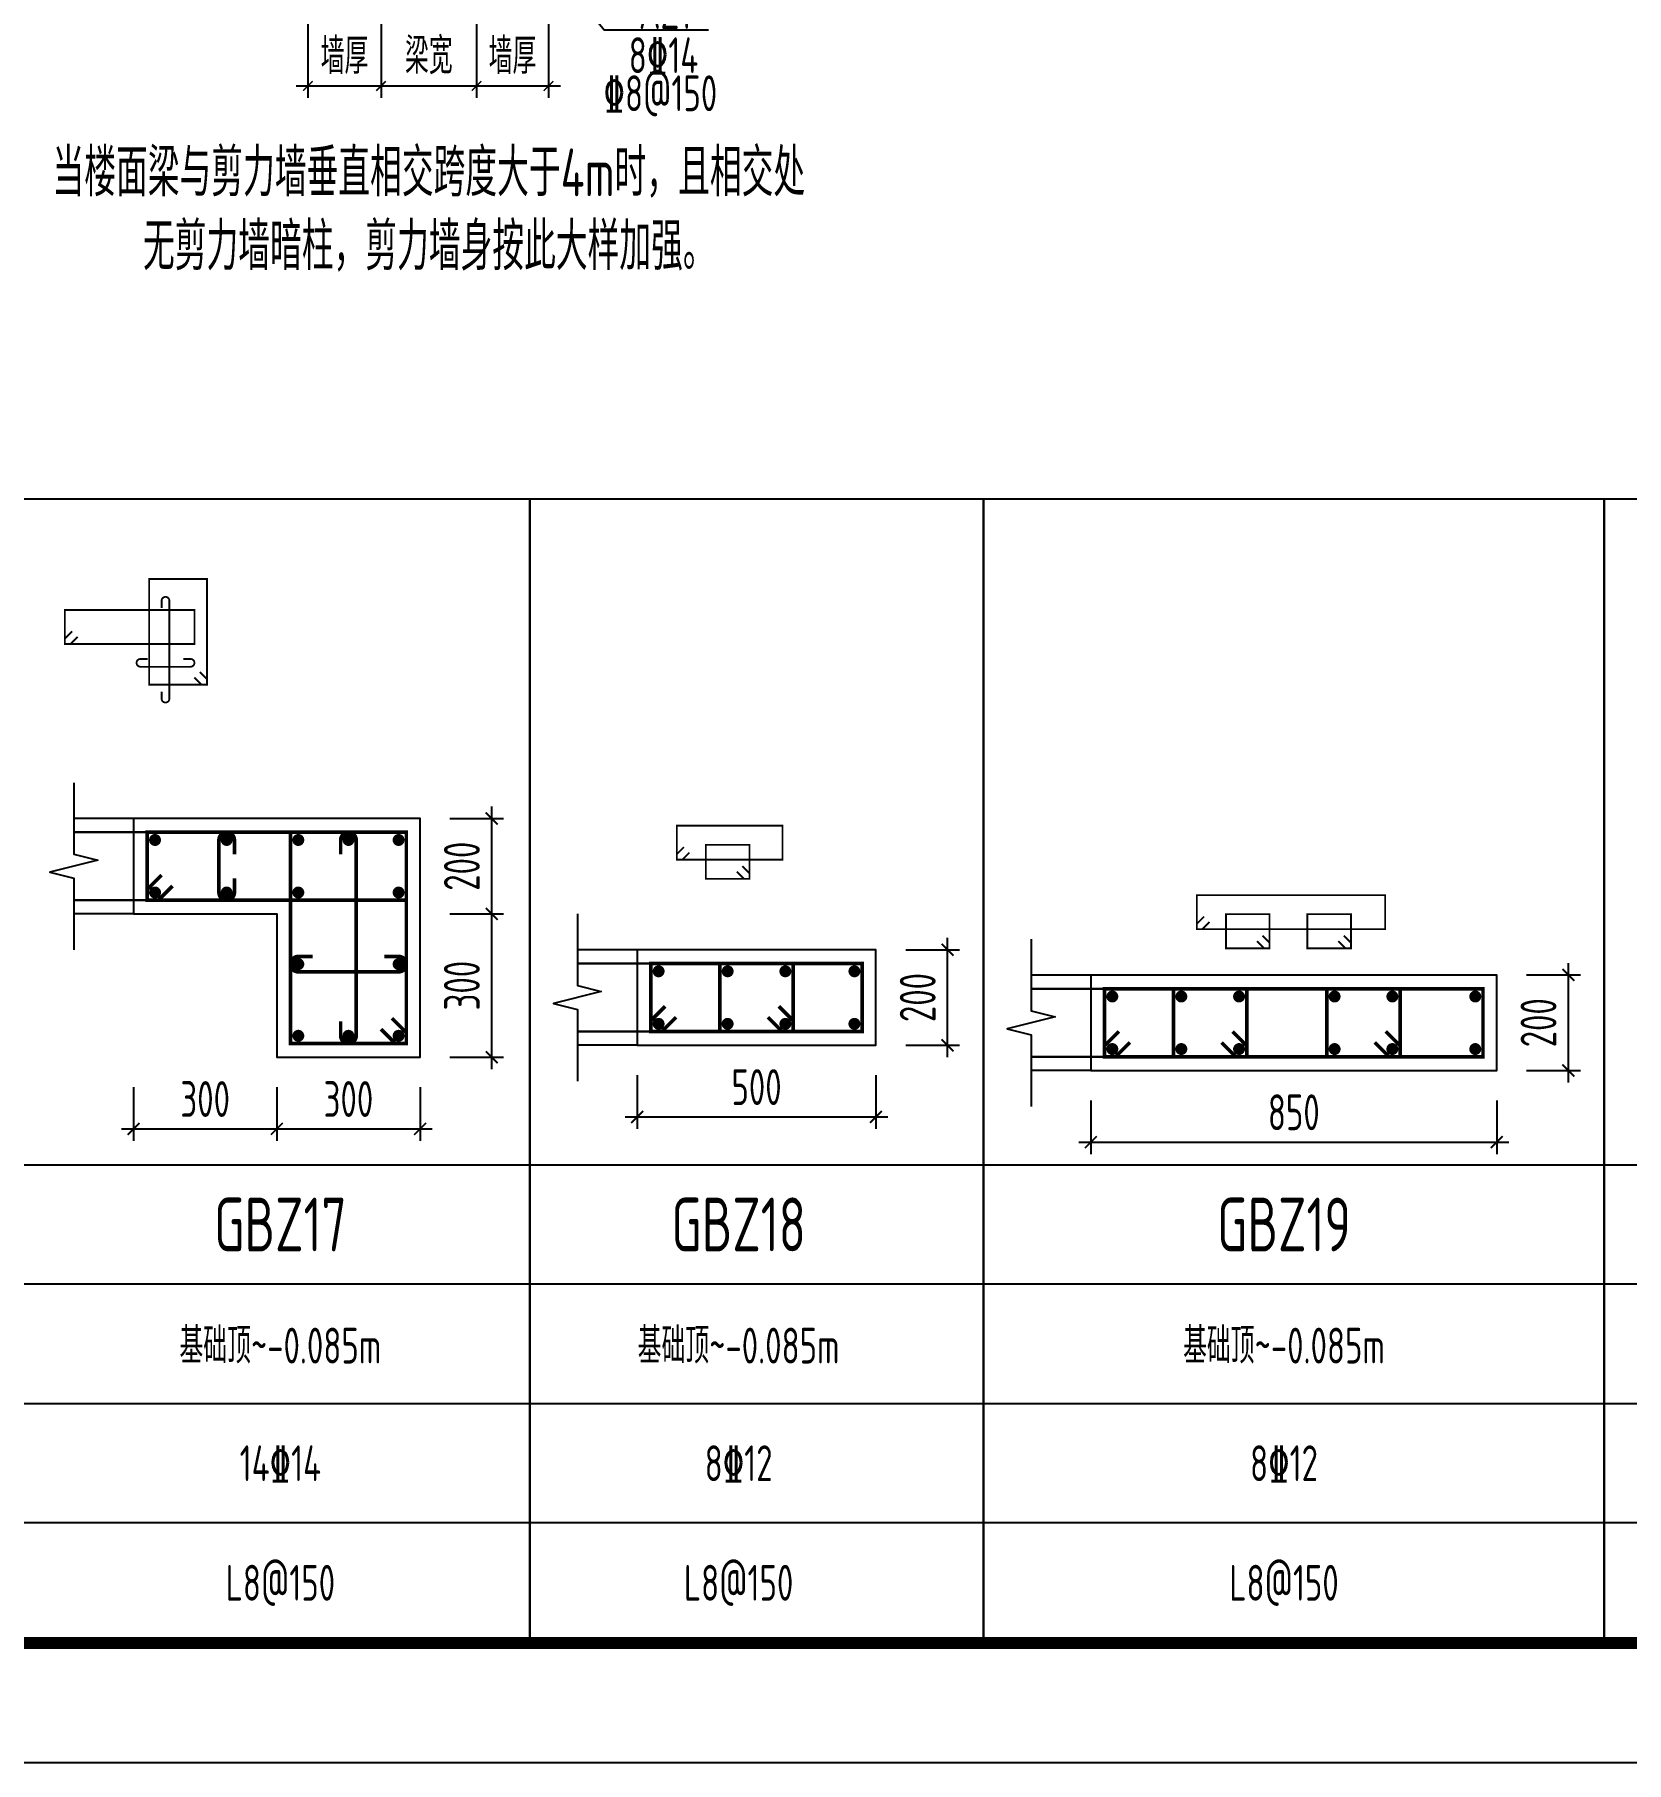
# Model space of a CAD drawing. Extents: x -668857 to 143095, y -247466 to 228182.
# Drawn here: x -287015 to -273682, y 166782 to 181255 of the extents above; entities that cross this region are included whole.
import ezdxf
from ezdxf.enums import TextEntityAlignment as Align

# ---------------------------------------------------------------- set-up
doc = ezdxf.new("R2010")
doc.units = 0
doc.header["$LTSCALE"] = 1000
doc.linetypes.add('DASHED', pattern=[0.75, 0.5, -0.25])
doc.linetypes.add('H3普通虚线', pattern=[4.2, 3, -1.2])
doc.layers.get('0').update_dxf_attribs({"linetype": 'CONTINUOUS'})
doc.layers.get('DEFPOINTS').update_dxf_attribs({"linetype": 'CONTINUOUS'})
for name, color, linetype in [('-TK', 7, 'CONTINUOUS'), ('COLU_DE_DIM', 3, 'CONTINUOUS'), ('COLU_DE_TH', 7, 'CONTINUOUS'), ('DIM', 2, 'CONTINUOUS'), ('LINK', 6, 'CONTINUOUS'), ('LINK-INDEX', 6, 'CONTINUOUS'), ('REIN', 6, 'CONTINUOUS'), ('S-BEAM-XRBAR', 20, 'CONTINUOUS'), ('S-DETL-LINE2', 2, 'H3普通虚线'), ('S-SLAB-DIM', 151, 'CONTINUOUS'), ('S-X详图钢筋', 6, 'CONTINUOUS'), ('TAB', 7, 'CONTINUOUS'), ('TAB_TEXT', 7, 'CONTINUOUS'), ('TEXT', 2, 'CONTINUOUS'), ('THIN', 7, 'CONTINUOUS')]:
    doc.layers.add(name, color=color, linetype=linetype)
doc.styles.add('TSSD_DIMENSION', font='Tssdeng.shx', dxfattribs={"width": 0.7, "bigfont": 'tssdchn.shx'})
doc.styles.add('TSSD_Norm', font='Tssdeng.shx', dxfattribs={"bigfont": 'tssdchn.shx'})
doc.styles.add('TSSD_REIN', font='tssdeng.shx', dxfattribs={"width": 0.7, "height": 300, "bigfont": 'tssdchn.shx'})
doc.dimstyles.new('TSSD_100_100$0', dxfattribs={"dimtxt": 300, "dimasz": 80, "dimexe": 100, "dimexo": 250, "dimgap": 100, "dimtad": 1, "dimdec": 0, "dimzin": 0, "dimdsep": 46, "dimtxsty": 'TSSD_DIMENSION', "dimblk": 'ARCHTICK', "dimcen": 0, "dimdle": 100, "dimclrd": 3, "dimclre": 3, "dimclrt": 7, "dimadec": 0, "dimazin": 0, "dimtfac": 1, "dimtdec": 0, "dimtix": 1, "dimtmove": 2, "dimatfit": 3, "dimldrblk": 'ARCHTICK', "dimfxl": 0, "dimtolj": 1, "dimtzin": 0, "dimarcsym": 0})
doc.dimstyles.new('TSSD_25_100', dxfattribs={"dimtxt": 300, "dimasz": 100, "dimexe": 100, "dimexo": 250, "dimgap": 100, "dimtad": 1, "dimdec": 0, "dimlfac": 0.25, "dimzin": 0, "dimdsep": 46, "dimtxsty": 'TSSD_DIMENSION', "dimblk": 'ARCHTICK', "dimcen": 0, "dimdle": 100, "dimclrt": 7, "dimadec": 0, "dimazin": 0, "dimtfac": 1, "dimtdec": 0, "dimtix": 1, "dimtmove": 2, "dimatfit": 3, "dimldrblk": 'ARCHTICK', "dimfxl": 0, "dimtolj": 1, "dimtzin": 0, "dimarcsym": 0})

# ---------------------------------------------------------------- blocks, each defined once
blk = doc.blocks.new('A1')
blk.add_lwpolyline([(0, 59400), (0, 0), (84100, 0), (84100, 59400)], close=True)
at = {"const_width": 100}
blk.add_lwpolyline([(2500, 58400), (2500, 1000), (83100, 1000), (83100, 58400)], close=True, dxfattribs=at)
blk = doc.blocks.new('_ArchTick')
at = {"color": 0, "linetype": 'ByBlock', "const_width": 0.15}
blk.add_lwpolyline([(-0.5, -0.5), (0.5, 0.5)], dxfattribs=at)
blk = doc.blocks.new('*D631')
at = {"layer": 'COLU_DE_DIM', "color": 0, "lineweight": -2}
for p, q in [((-286186, 172439), (-286186, 171989)), ((-284986, 172439), (-284986, 171989)), ((-286286, 172089), (-284886, 172089))]:
    blk.add_line(p, q, dxfattribs=at)
at = {"layer": 'DEFPOINTS', "color": 0}
for p in [(-286186, 172689), (-284986, 172689), (-284986, 172089)]:
    blk.add_point(p, dxfattribs=at)
at = {"layer": 'COLU_DE_DIM', "color": 0, "lineweight": -2, "xscale": 100, "yscale": 100, "zscale": 100, "rotation": 180}
blk.add_blockref('_ArchTick', (-286186, 172089), dxfattribs=at)
at = {"layer": 'COLU_DE_DIM', "color": 0, "lineweight": -2, "xscale": 100, "yscale": 100, "zscale": 100}
blk.add_blockref('_ArchTick', (-284986, 172089), dxfattribs=at)
at = {"layer": 'COLU_DE_DIM', "color": 7, "insert": (-285586, 172339), "char_height": 300, "attachment_point": 5, "style": 'TSSD_DIMENSION'}
blk.add_mtext('\\A1;300', dxfattribs=at)
blk = doc.blocks.new('*D632')
at = {"layer": 'COLU_DE_DIM', "color": 0, "lineweight": -2}
for p, q in [((-284986, 172439), (-284986, 171989)), ((-283786, 172439), (-283786, 171989)), ((-285086, 172089), (-283686, 172089))]:
    blk.add_line(p, q, dxfattribs=at)
at = {"layer": 'DEFPOINTS', "color": 0}
for p in [(-284986, 172689), (-283786, 172689), (-283786, 172089)]:
    blk.add_point(p, dxfattribs=at)
at = {"layer": 'COLU_DE_DIM', "color": 0, "lineweight": -2, "xscale": 100, "yscale": 100, "zscale": 100, "rotation": 180}
blk.add_blockref('_ArchTick', (-284986, 172089), dxfattribs=at)
at = {"layer": 'COLU_DE_DIM', "color": 0, "lineweight": -2, "xscale": 100, "yscale": 100, "zscale": 100}
blk.add_blockref('_ArchTick', (-283786, 172089), dxfattribs=at)
at = {"layer": 'COLU_DE_DIM', "color": 7, "insert": (-284386, 172339), "char_height": 300, "attachment_point": 5, "style": 'TSSD_DIMENSION'}
blk.add_mtext('\\A1;300', dxfattribs=at)
blk = doc.blocks.new('*D633')
at = {"layer": 'COLU_DE_DIM', "color": 0, "lineweight": -2}
for p, q in [((-283186, 172589), (-283186, 173989)), ((-283536, 173889), (-283086, 173889)), ((-283536, 172689), (-283086, 172689))]:
    blk.add_line(p, q, dxfattribs=at)
at = {"layer": 'DEFPOINTS', "color": 0}
for p in [(-283786, 173889), (-283186, 173889), (-283786, 172689)]:
    blk.add_point(p, dxfattribs=at)
at = {"layer": 'COLU_DE_DIM', "color": 0, "lineweight": -2, "xscale": 100, "yscale": 100, "zscale": 100}
for p, rotation in [((-283186, 173889), 90), ((-283186, 172689), 270)]:
    blk.add_blockref('_ArchTick', p, dxfattribs=dict(at, rotation=rotation))
at = {"layer": 'COLU_DE_DIM', "color": 7, "insert": (-283436, 173289), "char_height": 300, "attachment_point": 5, "rotation": 90, "style": 'TSSD_DIMENSION'}
blk.add_mtext('\\A1;300', dxfattribs=at)
blk = doc.blocks.new('*D634')
at = {"layer": 'COLU_DE_DIM', "color": 0, "lineweight": -2}
for p, q in [((-283536, 174689), (-283086, 174689)), ((-283186, 173789), (-283186, 174789)), ((-283536, 173889), (-283086, 173889))]:
    blk.add_line(p, q, dxfattribs=at)
at = {"layer": 'DEFPOINTS', "color": 0}
for p in [(-283786, 174689), (-283186, 174689), (-283786, 173889)]:
    blk.add_point(p, dxfattribs=at)
at = {"layer": 'COLU_DE_DIM', "color": 0, "lineweight": -2, "xscale": 100, "yscale": 100, "zscale": 100}
for p, rotation in [((-283186, 174689), 90), ((-283186, 173889), 270)]:
    blk.add_blockref('_ArchTick', p, dxfattribs=dict(at, rotation=rotation))
at = {"layer": 'COLU_DE_DIM', "color": 7, "insert": (-283436, 174289), "char_height": 300, "attachment_point": 5, "rotation": 90, "style": 'TSSD_DIMENSION'}
blk.add_mtext('\\A1;200', dxfattribs=at)
blk = doc.blocks.new('*D817')
at = {"layer": 'COLU_DE_DIM', "color": 0, "lineweight": -2}
for p, q in [((-281968, 172539), (-281968, 172089)), ((-279968, 172539), (-279968, 172089)), ((-282068, 172189), (-279868, 172189))]:
    blk.add_line(p, q, dxfattribs=at)
at = {"layer": 'DEFPOINTS', "color": 0}
for p in [(-281968, 172789), (-279968, 172789), (-279968, 172189)]:
    blk.add_point(p, dxfattribs=at)
at = {"layer": 'COLU_DE_DIM', "color": 0, "lineweight": -2, "xscale": 100, "yscale": 100, "zscale": 100, "rotation": 180}
blk.add_blockref('_ArchTick', (-281968, 172189), dxfattribs=at)
at = {"layer": 'COLU_DE_DIM', "color": 0, "lineweight": -2, "xscale": 100, "yscale": 100, "zscale": 100}
blk.add_blockref('_ArchTick', (-279968, 172189), dxfattribs=at)
at = {"layer": 'COLU_DE_DIM', "color": 7, "insert": (-280968, 172439), "char_height": 300, "attachment_point": 5, "style": 'TSSD_DIMENSION'}
blk.add_mtext('\\A1;500', dxfattribs=at)
blk = doc.blocks.new('*D818')
at = {"layer": 'COLU_DE_DIM', "color": 0, "lineweight": -2}
for p, q in [((-279368, 172689), (-279368, 173689)), ((-279718, 173589), (-279268, 173589)), ((-279718, 172789), (-279268, 172789))]:
    blk.add_line(p, q, dxfattribs=at)
at = {"layer": 'DEFPOINTS', "color": 0}
for p in [(-279968, 173589), (-279368, 173589), (-279968, 172789)]:
    blk.add_point(p, dxfattribs=at)
at = {"layer": 'COLU_DE_DIM', "color": 0, "lineweight": -2, "xscale": 100, "yscale": 100, "zscale": 100}
for p, rotation in [((-279368, 173589), 90), ((-279368, 172789), 270)]:
    blk.add_blockref('_ArchTick', p, dxfattribs=dict(at, rotation=rotation))
at = {"layer": 'COLU_DE_DIM', "color": 7, "insert": (-279618, 173189), "char_height": 300, "attachment_point": 5, "rotation": 90, "style": 'TSSD_DIMENSION'}
blk.add_mtext('\\A1;200', dxfattribs=at)
blk = doc.blocks.new('*D21')
at = {"layer": 'DEFPOINTS', "color": 0}
for p in [(870131, 774354), (870743, 774354), (870743, 773305)]:
    blk.add_point(p, dxfattribs=at)
at = {"layer": 'S-SLAB-DIM', "color": 3, "lineweight": -2}
for p, q in [((870131, 774104), (870131, 773205)), ((870743, 774104), (870743, 773205)), ((870031, 773305), (870843, 773305))]:
    blk.add_line(p, q, dxfattribs=at)
at = {"layer": 'S-SLAB-DIM', "color": 3, "lineweight": -2, "xscale": 80, "yscale": 80, "zscale": 80, "rotation": 180}
blk.add_blockref('_ArchTick', (870131, 773305), dxfattribs=at)
at = {"layer": 'S-SLAB-DIM', "color": 3, "lineweight": -2, "xscale": 80, "yscale": 80, "zscale": 80}
blk.add_blockref('_ArchTick', (870743, 773305), dxfattribs=at)
at = {"layer": 'S-SLAB-DIM', "color": 7, "insert": (870437, 773555), "char_height": 300, "attachment_point": 5, "style": 'TSSD_DIMENSION'}
blk.add_mtext('\\A1;墙厚', dxfattribs=at)
blk = doc.blocks.new('*D22')
at = {"layer": 'DEFPOINTS', "color": 0}
for p in [(870743, 774354), (871543, 774354), (871543, 773305)]:
    blk.add_point(p, dxfattribs=at)
at = {"layer": 'S-SLAB-DIM', "color": 3, "lineweight": -2}
for p, q in [((870743, 774104), (870743, 773205)), ((871543, 774104), (871543, 773205)), ((870643, 773305), (871643, 773305))]:
    blk.add_line(p, q, dxfattribs=at)
at = {"layer": 'S-SLAB-DIM', "color": 3, "lineweight": -2, "xscale": 80, "yscale": 80, "zscale": 80, "rotation": 180}
blk.add_blockref('_ArchTick', (870743, 773305), dxfattribs=at)
at = {"layer": 'S-SLAB-DIM', "color": 3, "lineweight": -2, "xscale": 80, "yscale": 80, "zscale": 80}
blk.add_blockref('_ArchTick', (871543, 773305), dxfattribs=at)
at = {"layer": 'S-SLAB-DIM', "color": 7, "insert": (871143, 773555), "char_height": 300, "attachment_point": 5, "style": 'TSSD_DIMENSION'}
blk.add_mtext('\\A1;梁宽', dxfattribs=at)
blk = doc.blocks.new('*D23')
at = {"layer": 'DEFPOINTS', "color": 0}
for p in [(871543, 774354), (872145, 774354), (872145, 773305)]:
    blk.add_point(p, dxfattribs=at)
at = {"layer": 'S-SLAB-DIM', "color": 3, "lineweight": -2}
for p, q in [((871543, 774104), (871543, 773205)), ((872145, 774104), (872145, 773205)), ((871443, 773305), (872245, 773305))]:
    blk.add_line(p, q, dxfattribs=at)
at = {"layer": 'S-SLAB-DIM', "color": 3, "lineweight": -2, "xscale": 80, "yscale": 80, "zscale": 80, "rotation": 180}
blk.add_blockref('_ArchTick', (871543, 773305), dxfattribs=at)
at = {"layer": 'S-SLAB-DIM', "color": 3, "lineweight": -2, "xscale": 80, "yscale": 80, "zscale": 80}
blk.add_blockref('_ArchTick', (872145, 773305), dxfattribs=at)
at = {"layer": 'S-SLAB-DIM', "color": 7, "insert": (871844, 773555), "char_height": 300, "attachment_point": 5, "style": 'TSSD_DIMENSION'}
blk.add_mtext('\\A1;墙厚', dxfattribs=at)
blk = doc.blocks.new('*D888')
at = {"layer": 'COLU_DE_DIM', "color": 0, "lineweight": -2}
for p, q in [((-278168, 172328), (-278168, 171878)), ((-274768, 172328), (-274768, 171878)), ((-278268, 171978), (-274668, 171978))]:
    blk.add_line(p, q, dxfattribs=at)
at = {"layer": 'DEFPOINTS', "color": 0}
for p in [(-278168, 172578), (-274768, 172578), (-274768, 171978)]:
    blk.add_point(p, dxfattribs=at)
at = {"layer": 'COLU_DE_DIM', "color": 0, "lineweight": -2, "xscale": 100, "yscale": 100, "zscale": 100, "rotation": 180}
blk.add_blockref('_ArchTick', (-278168, 171978), dxfattribs=at)
at = {"layer": 'COLU_DE_DIM', "color": 0, "lineweight": -2, "xscale": 100, "yscale": 100, "zscale": 100}
blk.add_blockref('_ArchTick', (-274768, 171978), dxfattribs=at)
at = {"layer": 'COLU_DE_DIM', "color": 7, "insert": (-276468, 172228), "char_height": 300, "attachment_point": 5, "style": 'TSSD_DIMENSION'}
blk.add_mtext('\\A1;850', dxfattribs=at)
blk = doc.blocks.new('*D889')
at = {"layer": 'COLU_DE_DIM', "color": 0, "lineweight": -2}
for p, q in [((-274168, 172478), (-274168, 173478)), ((-274518, 173378), (-274068, 173378)), ((-274518, 172578), (-274068, 172578))]:
    blk.add_line(p, q, dxfattribs=at)
at = {"layer": 'DEFPOINTS', "color": 0}
for p in [(-274768, 173378), (-274168, 173378), (-274768, 172578)]:
    blk.add_point(p, dxfattribs=at)
at = {"layer": 'COLU_DE_DIM', "color": 0, "lineweight": -2, "xscale": 100, "yscale": 100, "zscale": 100}
for p, rotation in [((-274168, 173378), 90), ((-274168, 172578), 270)]:
    blk.add_blockref('_ArchTick', p, dxfattribs=dict(at, rotation=rotation))
at = {"layer": 'COLU_DE_DIM', "color": 7, "insert": (-274418, 172978), "char_height": 300, "attachment_point": 5, "rotation": 90, "style": 'TSSD_DIMENSION'}
blk.add_mtext('\\A1;200', dxfattribs=at)
blk = doc.blocks.new('20210311.03310910')
at = {"layer": 'COLU_DE_TH'}
blk.add_lwpolyline([(2298.1, 2648.3), (4312.5, 2648.3), (4312.5, 3448.3), (2298.1, 3448.3)], close=True, dxfattribs=at)
at = {"layer": 'DIM'}
for p, q in [((1931.8, 3448.3), (1128.2, 3448.3)), ((1378.2, 2648.3), (1378.2, 3448.3)), ((1931.8, 2648.3), (1128.2, 2648.3))]:
    blk.add_line(p, q, dxfattribs=at)
at = {"layer": 'S-DETL-LINE2'}
blk.add_lwpolyline([(2630.6, 5381.3), (3180.6, 5381.3), (3250.6, 5601.3), (3370.6, 5161.3), (3440.6, 5381.3), (3990.6, 5381.3)], dxfattribs=at)
at = {"layer": 'S-X详图钢筋', "const_width": 30}
blk.add_lwpolyline([(2363.1, 3383.3), (2363.1, 2713.3), (4247.5, 2713.3), (4247.5, 3383.3)], close=True, dxfattribs=at)
at = {"layer": 'S-X详图钢筋', "const_width": 50}
for points in [[(2453.1, 3318.3, 1), (2403.1, 3318.3, 1)], [(3020.1, 3318.3, 1), (3070.1, 3318.3, 1)], [(3547.7, 3318.3, 1), (3597.7, 3318.3, 1)], [(4207.5, 3318.3, 1), (4157.5, 3318.3, 1)], [(2453.1, 2778.3, 1), (2403.1, 2778.3, 1)], [(3020.1, 2778.3, 1), (3070.1, 2778.3, 1)], [(3547.7, 2778.3, 1), (3597.7, 2778.3, 1)], [(4207.5, 2778.3, 1), (4157.5, 2778.3, 1)]]:
    blk.add_lwpolyline(points, format="xyb", close=True, dxfattribs=at)
at = {"layer": 'S-X详图钢筋', "const_width": 30}
for points in [[(3441.9, 3279.4), (3545.9, 3383.3), (3637.7, 3383.3), (3637.7, 2713.3), (2980.1, 2713.3), (2980.1, 3383.3), (3637.7, 3383.3), (3637.7, 3291.5), (3533.8, 3187.5)], [(4155.5, 3383.3), (4035.6, 3263.4)], [(4127.5, 3171.4), (4247.5, 3291.4)]]:
    blk.add_lwpolyline(points, dxfattribs=at)
at = {"layer": 'THIN', "linetype": 'DASHED', "ltscale": 0.5}
for p, q in [((2910.6, 3448.3), (2910.6, 5381.3)), ((3710.6, 3448.3), (3710.6, 5381.3))]:
    blk.add_line(p, q, dxfattribs=at)
at = {"layer": 'THIN'}
for p, q in [((3303.2, 4617.9), (4923.1, 4617.9)), ((2210.6, 3098.3), (1810.6, 2998.3)), ((1810.6, 2998.3), (2010.6, 2948.3))]:
    blk.add_line(p, q, dxfattribs=at)
for points in [[(2010.6, 3748.3), (2010.6, 3148.3), (2210.6, 3098.3)], [(4610.6, 3748.3), (4610.6, 3148.3), (4810.6, 3098.3), (4410.6, 2998.3), (4610.6, 2948.3), (4610.6, 2488.1)], [(2298.1, 3448.3), (2010.6, 3448.3)], [(4312.5, 3448.3), (4610.6, 3448.3)], [(2010.6, 2948.3), (2010.6, 2348.3)], [(2298.1, 2648.3), (2010.6, 2648.3)], [(4312.5, 2648.3), (4610.6, 2648.3)], [(4312.5, 2648.3), (4778.3, 2068.7), (5653.4, 2068.7)]]:
    blk.add_lwpolyline(points, dxfattribs=at)
for start, end in [(0, 180), (180, 0)]:
    blk.add_arc((3303.2, 4617.9), 25, start, end, dxfattribs=at)
at = {"layer": 'DIM', "xscale": 100, "yscale": 100, "zscale": 100}
for p, rotation in [((1378.2, 3448.3), 90), ((1378.2, 2648.3), 270)]:
    blk.add_blockref('_ArchTick', p, dxfattribs=dict(at, rotation=rotation))
at = {"layer": 'DIM', "color": 7, "insert": (1168.2, 3048.3), "char_height": 300, "attachment_point": 5, "rotation": 90, "style": 'TSSD_DIMENSION'}
blk.add_mtext('\\A1;墙厚', dxfattribs=at)
at = {"layer": 'TEXT', "color": 0, "style": 'TSSD_Norm', "width": 0.7}
for s, p in [('当楼面梁与剪力墙垂直相交跨度大于4m时，且相交处', (3310.6, 675.2)), ('无剪力墙暗柱，剪力墙身按此大样加强。', (3310.6, 56.7))]:
    blk.add_text(s, height=400, dxfattribs=at).set_placement(p, align=Align.CENTER)
at = {"layer": 'THIN', "style": 'TSSD_REIN', "width": 0.7}
for s, p in [('楼面梁', (4469.7, 4775.8)), ('AZ1', (5290.4, 2226.5)), ('8\x8414', (5276.4, 1857.1)), ('\x848@150', (5249.7, 1538.3))]:
    blk.add_text(s, height=300, dxfattribs=at).set_placement(p, align=Align.MIDDLE_CENTER)
at = {"layer": 'S-SLAB-DIM'}
for base, p1, p2, text, picture, middle in [((2910.6, 1599.5), (2298.1, 2648.3), (2910.6, 2648.3), '墙厚', '*D21', (2604.4, 1849.5)), ((3710.6, 1599.5), (2910.6, 2648.3), (3710.6, 2648.3), '梁宽', '*D22', (3310.6, 1849.5)), ((4312.5, 1599.5), (3710.6, 2648.3), (4312.5, 2648.3), '墙厚', '*D23', (4011.6, 1849.5))]:
    dim = blk.add_linear_dim(base=base, p1=p1, p2=p2, text=text, dimstyle='TSSD_100_100$0', dxfattribs=at)
    dim.commit()
    dim.dimension.update_dxf_attribs({"geometry": picture, "text_midpoint": middle, "insert": (-867832.6, -771705.5)})

msp = doc.modelspace()

# ---------------------------------------------------------------- linework, layer by layer
at = {"layer": 'COLU_DE_TH'}
for points in [[(-286185.97, 174688.79), (-286185.97, 173888.79), (-284985.97, 173888.79), (-284985.97, 172688.79), (-283785.98, 172688.79), (-283785.98, 174688.79), (-286185.97, 174688.79)], [(-281968.14, 173588.79), (-281968.14, 172788.79), (-279968.14, 172788.79), (-279968.14, 173588.79), (-281968.14, 173588.79)], [(-278168.14, 173377.53), (-278168.14, 172577.53), (-274768.14, 172577.53), (-274768.14, 173377.53), (-278168.14, 173377.53)]]:
    msp.add_lwpolyline(points, close=True, dxfattribs=at)
at = {"layer": 'LINK', "const_width": 30}
for points in [[(-285859.05, 174123.79), (-285979.05, 174003.79), (-286070.97, 174003.79), (-286070.97, 174573.79), (-283900.98, 174573.79), (-283900.98, 174003.79), (-286070.97, 174003.79), (-286070.97, 174095.72), (-285950.97, 174215.72)], [(-284020.98, 173015.72), (-283900.98, 172895.72), (-283900.98, 172803.79), (-284870.97, 172803.79), (-284870.97, 174573.79), (-283900.98, 174573.79), (-283900.98, 172803.79), (-283992.9, 172803.79), (-284112.9, 172923.79)], [(-281641.21, 173023.79), (-281761.21, 172903.79), (-281853.14, 172903.79), (-281853.14, 173473.79), (-280083.14, 173473.79), (-280083.14, 172903.79), (-281853.14, 172903.79), (-281853.14, 172995.72), (-281733.14, 173115.72)], [(-280781.56, 173115.72), (-280661.56, 172995.72), (-280661.56, 172903.79), (-281275.05, 172903.79), (-281275.05, 173473.79), (-280661.56, 173473.79), (-280661.56, 172903.79), (-280753.48, 172903.79), (-280873.48, 173023.79)], [(-277841.21, 172812.53), (-277961.21, 172692.53), (-278053.14, 172692.53), (-278053.14, 173262.53), (-274883.14, 173262.53), (-274883.14, 172692.53), (-278053.14, 172692.53), (-278053.14, 172784.45), (-277933.14, 172904.45)], [(-276981.56, 172904.45), (-276861.56, 172784.45), (-276861.56, 172692.53), (-277475.05, 172692.53), (-277475.05, 173262.53), (-276861.56, 173262.53), (-276861.56, 172692.53), (-276953.48, 172692.53), (-277073.48, 172812.53)], [(-275697.69, 172904.45), (-275577.69, 172784.45), (-275577.69, 172692.53), (-276191.18, 172692.53), (-276191.18, 173262.53), (-275577.69, 173262.53), (-275577.69, 172692.53), (-275669.61, 172692.53), (-275789.61, 172812.53)]]:
    msp.add_lwpolyline(points, dxfattribs=at)
for points in [[(-285340.97, 174388.79), (-285340.97, 174508.79, 1), (-285470.97, 174508.79), (-285470.97, 174068.79, 1), (-285340.97, 174068.79), (-285340.97, 174188.79)], [(-284450.98, 172988.79), (-284450.98, 172868.79, 1), (-284320.98, 172868.79), (-284320.98, 174508.79, 1), (-284450.98, 174508.79), (-284450.98, 174388.79)], [(-284685.97, 173533.79), (-284805.97, 173533.79, 1), (-284805.97, 173403.79), (-283965.98, 173403.79, 1), (-283965.98, 173533.79), (-284085.98, 173533.79)]]:
    msp.add_lwpolyline(points, format="xyb", dxfattribs=at)
at = {"layer": 'LINK-INDEX', "const_width": 15}
for points in [[(-285630.85, 175915.8), (-285570.85, 175855.8), (-285570.85, 175809.84), (-286055.85, 175809.84), (-286055.85, 176694.84), (-285570.85, 176694.84), (-285570.85, 175809.84), (-285616.82, 175809.84), (-285676.82, 175869.84)], [(-286654.89, 176209.84), (-286714.89, 176149.84), (-286760.85, 176149.84), (-286760.85, 176434.84), (-285675.85, 176434.84), (-285675.85, 176149.84), (-286760.85, 176149.84), (-286760.85, 176195.8), (-286700.85, 176255.8)], [(-281529.68, 174403.49), (-281589.68, 174343.49), (-281635.64, 174343.49), (-281635.64, 174628.49), (-280750.64, 174628.49), (-280750.64, 174343.49), (-281635.64, 174343.49), (-281635.64, 174389.46), (-281575.64, 174449.46)], [(-281087.12, 174289.82), (-281027.12, 174229.82), (-281027.12, 174183.86), (-281392.12, 174183.86), (-281392.12, 174468.86), (-281027.12, 174468.86), (-281027.12, 174183.86), (-281073.08, 174183.86), (-281133.08, 174243.86)], [(-277173.81, 173821.27), (-277233.81, 173761.27), (-277279.78, 173761.27), (-277279.78, 174046.27), (-275703.06, 174046.27), (-275703.06, 173761.27), (-277279.78, 173761.27), (-277279.78, 173807.23), (-277219.78, 173867.23)], [(-276731.26, 173707.6), (-276671.26, 173647.6), (-276671.26, 173601.64), (-277036.26, 173601.64), (-277036.26, 173886.64), (-276671.26, 173886.64), (-276671.26, 173601.64), (-276717.22, 173601.64), (-276777.22, 173661.64)], [(-276049.43, 173707.6), (-275989.43, 173647.6), (-275989.43, 173601.64), (-276354.43, 173601.64), (-276354.43, 173886.64), (-275989.43, 173886.64), (-275989.43, 173601.64), (-276035.39, 173601.64), (-276095.39, 173661.64)]]:
    msp.add_lwpolyline(points, dxfattribs=at)
for points in [[(-285950.85, 175752.34), (-285950.85, 175692.34, 1), (-285885.85, 175692.34), (-285885.85, 176512.34, 1), (-285950.85, 176512.34), (-285950.85, 176452.34)], [(-286068.35, 176024.84), (-286128.35, 176024.84, 1), (-286128.35, 175959.84), (-285708.35, 175959.84, 1), (-285708.35, 176024.84), (-285768.35, 176024.84)]]:
    msp.add_lwpolyline(points, format="xyb", dxfattribs=at)
at = {"layer": 'LINK-INDEX', "color": 1, "const_width": 20}
for points in [[(-285970.97, 174573.79), (-286685.97, 174573.79)], [(-285970.97, 174003.79), (-286685.97, 174003.79)], [(-281753.14, 173473.79), (-282468.14, 173473.79)], [(-277953.14, 173262.53), (-278668.14, 173262.53)], [(-281753.14, 172903.79), (-282468.14, 172903.79)], [(-277953.14, 172692.53), (-278668.14, 172692.53)]]:
    msp.add_lwpolyline(points, dxfattribs=at)
at = {"layer": 'REIN', "const_width": 50}
for points in [[(-286030.97, 174508.79, 1), (-285980.97, 174508.79, 1), (-286030.97, 174508.79)], [(-285430.97, 174508.79, 1), (-285380.97, 174508.79, 1), (-285430.97, 174508.79)], [(-284830.97, 174508.79, 1), (-284780.97, 174508.79, 1), (-284830.97, 174508.79)], [(-284410.98, 174508.79, 1), (-284360.98, 174508.79, 1), (-284410.98, 174508.79)], [(-283990.98, 174508.79, 1), (-283940.98, 174508.79, 1), (-283990.98, 174508.79)], [(-286030.97, 174068.79, 1), (-285980.97, 174068.79, 1), (-286030.97, 174068.79)], [(-285430.97, 174068.79, 1), (-285380.97, 174068.79, 1), (-285430.97, 174068.79)], [(-284830.97, 174068.79, 1), (-284780.97, 174068.79, 1), (-284830.97, 174068.79)], [(-283990.98, 174068.79, 1), (-283940.98, 174068.79, 1), (-283990.98, 174068.79)], [(-284830.97, 173468.79, 1), (-284780.97, 173468.79, 1), (-284830.97, 173468.79)], [(-283990.98, 173468.79, 1), (-283940.98, 173468.79, 1), (-283990.98, 173468.79)], [(-281813.14, 173408.79, 1), (-281763.14, 173408.79, 1), (-281813.14, 173408.79)], [(-281235.05, 173408.79, 1), (-281185.05, 173408.79, 1), (-281235.05, 173408.79)], [(-280751.56, 173408.79, 1), (-280701.56, 173408.79, 1), (-280751.56, 173408.79)], [(-280173.14, 173408.79, 1), (-280123.14, 173408.79, 1), (-280173.14, 173408.79)], [(-278013.14, 173197.53, 1), (-277963.14, 173197.53, 1), (-278013.14, 173197.53)], [(-277435.05, 173197.53, 1), (-277385.05, 173197.53, 1), (-277435.05, 173197.53)], [(-276951.56, 173197.53, 1), (-276901.56, 173197.53, 1), (-276951.56, 173197.53)], [(-276151.18, 173197.53, 1), (-276101.18, 173197.53, 1), (-276151.18, 173197.53)], [(-275667.69, 173197.53, 1), (-275617.69, 173197.53, 1), (-275667.69, 173197.53)], [(-274973.14, 173197.53, 1), (-274923.14, 173197.53, 1), (-274973.14, 173197.53)], [(-281813.14, 172968.79, 1), (-281763.14, 172968.79, 1), (-281813.14, 172968.79)], [(-281235.05, 172968.79, 1), (-281185.05, 172968.79, 1), (-281235.05, 172968.79)], [(-280751.56, 172968.79, 1), (-280701.56, 172968.79, 1), (-280751.56, 172968.79)], [(-280173.14, 172968.79, 1), (-280123.14, 172968.79, 1), (-280173.14, 172968.79)], [(-284830.97, 172868.79, 1), (-284780.97, 172868.79, 1), (-284830.97, 172868.79)], [(-284410.98, 172868.79, 1), (-284360.98, 172868.79, 1), (-284410.98, 172868.79)], [(-283990.98, 172868.79, 1), (-283940.98, 172868.79, 1), (-283990.98, 172868.79)], [(-278013.14, 172757.53, 1), (-277963.14, 172757.53, 1), (-278013.14, 172757.53)], [(-277435.05, 172757.53, 1), (-277385.05, 172757.53, 1), (-277435.05, 172757.53)], [(-276951.56, 172757.53, 1), (-276901.56, 172757.53, 1), (-276951.56, 172757.53)], [(-276151.18, 172757.53, 1), (-276101.18, 172757.53, 1), (-276151.18, 172757.53)], [(-275667.69, 172757.53, 1), (-275617.69, 172757.53, 1), (-275667.69, 172757.53)], [(-274973.14, 172757.53, 1), (-274923.14, 172757.53, 1), (-274973.14, 172757.53)]]:
    msp.add_lwpolyline(points, format="xyb", close=True, dxfattribs=at)
at = {"layer": 'TAB'}
for points in [[(-287144.14, 177366.72), (-282868.14, 177366.72), (-282868.14, 167788.79), (-287144.14, 167788.79), (-287144.14, 177366.72), (-287144.14, 171788.79), (-282868.14, 171788.79), (-282868.14, 170788.79), (-287144.14, 170788.79), (-287144.14, 169788.79), (-282868.14, 169788.79), (-282868.14, 168788.79), (-287144.14, 168788.79)], [(-282868.14, 177366.72), (-279068.14, 177366.72), (-279068.14, 167788.79), (-282868.14, 167788.79), (-282868.14, 177366.72), (-282868.14, 171788.79), (-279068.14, 171788.79), (-279068.14, 170788.79), (-282868.14, 170788.79), (-282868.14, 169788.79), (-279068.14, 169788.79), (-279068.14, 168788.79), (-282868.14, 168788.79)], [(-279068.14, 177366.72), (-273868.14, 177366.72), (-273868.14, 167788.79), (-279068.14, 167788.79), (-279068.14, 177366.72), (-279068.14, 171788.79), (-273868.14, 171788.79), (-273868.14, 170788.79), (-279068.14, 170788.79), (-279068.14, 169788.79), (-273868.14, 169788.79), (-273868.14, 168788.79), (-279068.14, 168788.79)], [(-273868.14, 177366.72), (-269656.94, 177366.72), (-269656.94, 167788.79), (-273868.14, 167788.79), (-273868.14, 177366.72), (-273868.14, 171788.79), (-269656.94, 171788.79), (-269656.94, 170788.79), (-273868.14, 170788.79), (-273868.14, 169788.79), (-269656.94, 169788.79), (-269656.94, 168788.79), (-273868.14, 168788.79)]]:
    msp.add_lwpolyline(points, dxfattribs=at)
at = {"layer": 'THIN'}
for p, q in [((-286185.97, 174688.79), (-286685.97, 174688.79)), ((-286185.97, 173888.79), (-286685.97, 173888.79)), ((-281968.14, 173588.79), (-282468.14, 173588.79)), ((-278168.14, 173377.53), (-278668.14, 173377.53)), ((-281968.14, 172788.79), (-282468.14, 172788.79)), ((-278168.14, 172577.53), (-278668.14, 172577.53))]:
    msp.add_line(p, q, dxfattribs=at)
for points in [[(-286685.97, 174988.79), (-286685.97, 174388.79), (-286485.97, 174338.79), (-286885.97, 174238.79), (-286685.97, 174188.79), (-286685.97, 173588.79)], [(-282468.14, 173888.79), (-282468.14, 173288.79), (-282268.14, 173238.79), (-282668.14, 173138.79), (-282468.14, 173088.79), (-282468.14, 172488.79)], [(-278668.14, 173677.53), (-278668.14, 173077.53), (-278468.14, 173027.53), (-278868.14, 172927.53), (-278668.14, 172877.53), (-278668.14, 172277.53)]]:
    msp.add_lwpolyline(points, dxfattribs=at)

# ---------------------------------------------------------------- block references
at = {"layer": '-TK'}
msp.add_blockref('A1', (-341718.52, 166782.28), dxfattribs=at)
at = {"layer": 'S-BEAM-XRBAR', "color": 0, "ltscale": 0.5}
msp.add_blockref('20210311.03310910', (-287023.44, 179224.76), dxfattribs=at)

# ---------------------------------------------------------------- texts
at = {"layer": 'TAB_TEXT', "color": 7, "style": 'TSSD_REIN', "width": 0.7}
for s, height, p in [('GBZ17', 450, (-284956.14, 171288.79)), ('GBZ18', 450, (-281118.14, 171288.79)), ('GBZ19', 450, (-276550.09, 171288.79)), ('基础顶~-0.085m', 300, (-284956.14, 170288.79)), ('基础顶~-0.085m', 300, (-281118.14, 170288.79)), ('基础顶~-0.085m', 300, (-276550.09, 170288.79)), ('L8@150', 300, (-284956.14, 168288.79)), ('L8@150', 300, (-281118.14, 168288.79)), ('L8@150', 300, (-276550.09, 168288.79))]:
    msp.add_text(s, height=height, dxfattribs=at).set_placement(p, align=Align.MIDDLE)
at = {"layer": 'TAB_TEXT', "color": 1, "style": 'TSSD_REIN', "width": 0.7}
for s, p in [('14%%13214', (-284956.14, 169288.79)), ('8%%13212', (-281118.14, 169288.79)), ('8%%13212', (-276550.09, 169288.79))]:
    msp.add_text(s, height=300, dxfattribs=at).set_placement(p, align=Align.MIDDLE)

# ---------------------------------------------------------------- dimensions: what is measured, and where the dimension line sits
at = {"layer": 'COLU_DE_DIM'}
for base, p1, p2, picture, middle in [((-283185.98, 174688.79), (-283785.98, 173888.79), (-283785.98, 174688.79), '*D634', (-283435.98, 174288.79)), ((-283185.98, 173888.79), (-283785.98, 172688.79), (-283785.98, 173888.79), '*D633', (-283435.98, 173288.79)), ((-279368.14, 173588.79), (-279968.14, 172788.79), (-279968.14, 173588.79), '*D818', (-279618.14, 173188.79)), ((-274168.14, 173377.53), (-274768.14, 172577.53), (-274768.14, 173377.53), '*D889', (-274418.14, 172977.53))]:
    dim = msp.add_linear_dim(base=base, p1=p1, p2=p2, angle=90, dimstyle='TSSD_25_100', dxfattribs=at)
    dim.commit()
    dim.dimension.update_dxf_attribs({"geometry": picture, "text_midpoint": middle})
for base, p1, p2, picture, middle in [((-284985.97, 172088.79), (-286185.97, 172688.79), (-284985.97, 172688.79), '*D631', (-285585.97, 172338.79)), ((-283785.98, 172088.79), (-284985.97, 172688.79), (-283785.98, 172688.79), '*D632', (-284385.98, 172338.79)), ((-279968.14, 172188.79), (-281968.14, 172788.79), (-279968.14, 172788.79), '*D817', (-280968.14, 172438.79)), ((-274768.14, 171977.53), (-278168.14, 172577.53), (-274768.14, 172577.53), '*D888', (-276468.14, 172227.53))]:
    dim = msp.add_linear_dim(base=base, p1=p1, p2=p2, dimstyle='TSSD_25_100', dxfattribs=at)
    dim.commit()
    dim.dimension.update_dxf_attribs({"geometry": picture, "text_midpoint": middle})

doc.saveas('drawing.dxf')
